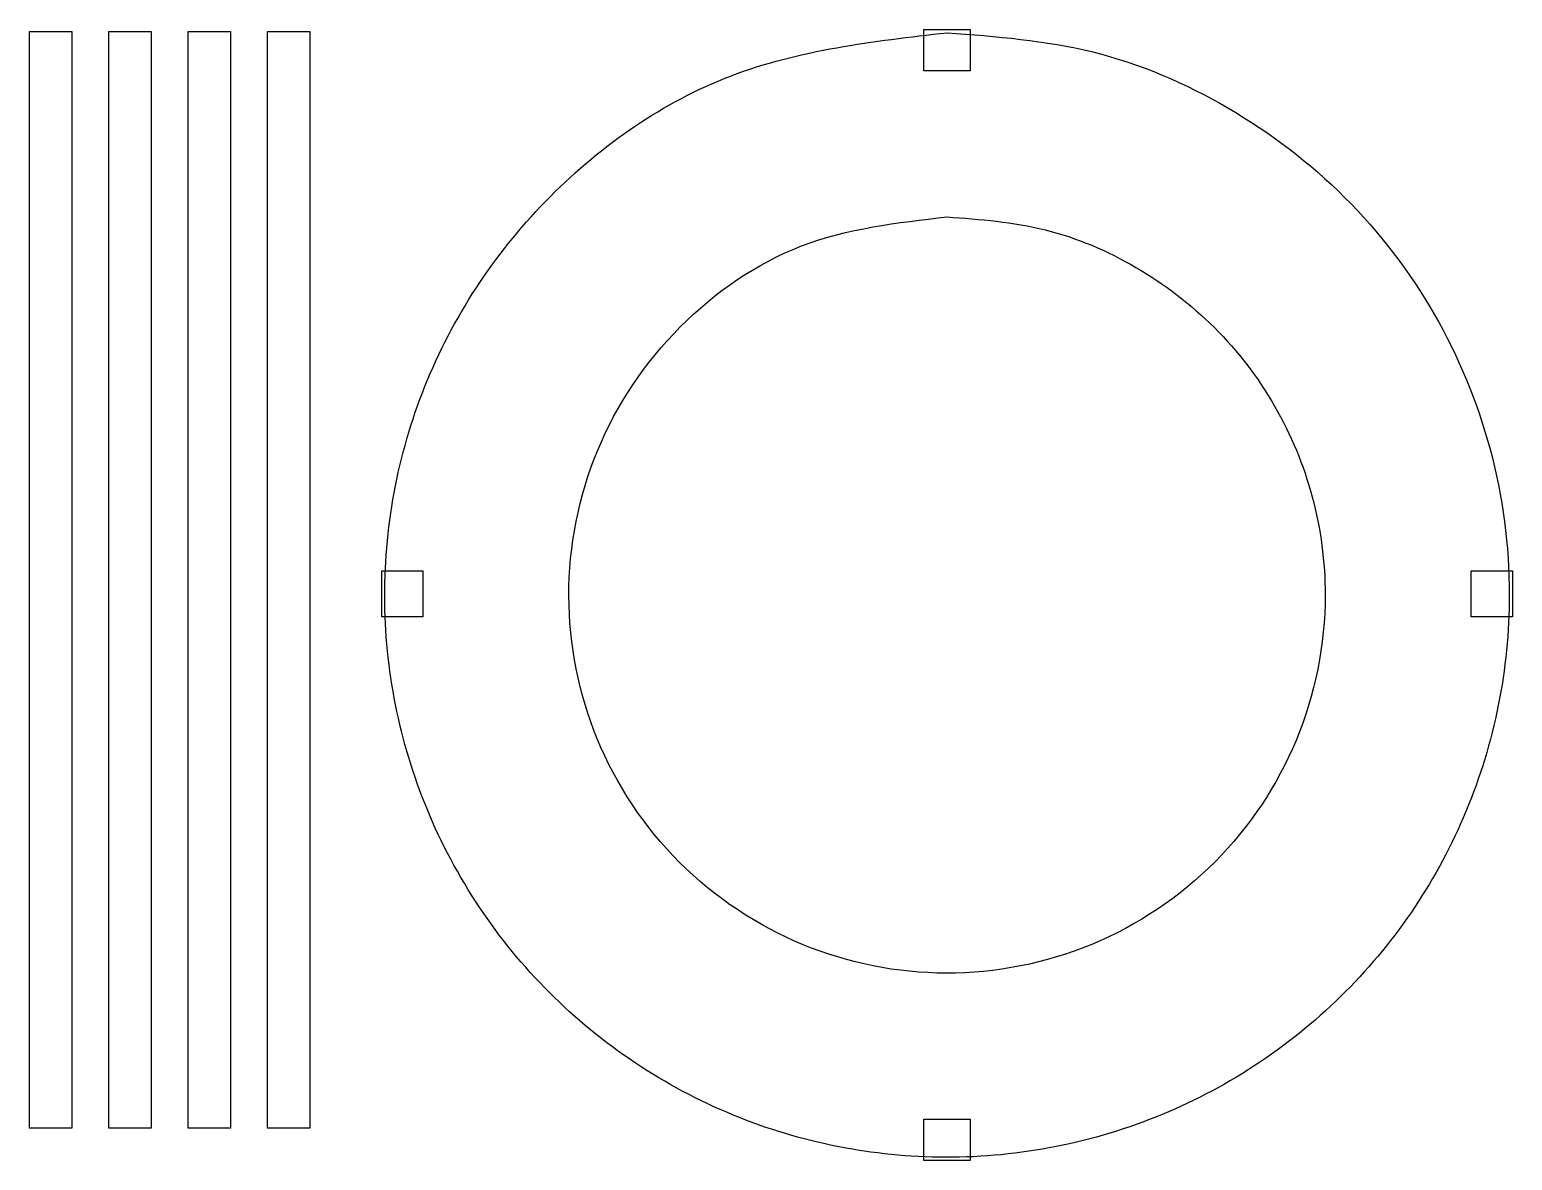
# Model space of a CAD drawing. Extents: x 6 to 111, y 214 to 294.
import ezdxf

# ---------------------------------------------------------------- set-up
doc = ezdxf.new("R2010")
doc.units = 0
doc.layers.add('Layer_1', color=7, linetype='CONTINUOUS')

msp = doc.modelspace()

# ---------------------------------------------------------------- linework, layer by layer
at = {"layer": 'Layer_1', "color": 7}
for p, q in [((69.272603, 294.361571), (72.558703, 294.361571)), ((69.272603, 291.433112), (69.272603, 294.361571)), ((72.558703, 294.361571), (72.558703, 291.433112)), ((5.654087, 294.220957), (8.654087, 294.220957)), ((5.654087, 216.220957), (5.654087, 294.220957)), ((8.654087, 294.220957), (8.654087, 216.220957)), ((11.296788, 294.220957), (14.296788, 294.220957)), ((11.296788, 216.220957), (11.296788, 294.220957)), ((14.296788, 294.220957), (14.296788, 216.220957)), ((16.939489, 294.220957), (19.939489, 294.220957)), ((16.939489, 216.220957), (16.939489, 294.220957)), ((19.939489, 294.220957), (19.939489, 216.220957)), ((22.58219, 294.220957), (25.58219, 294.220957)), ((22.58219, 216.220957), (22.58219, 294.220957)), ((25.58219, 294.220957), (25.58219, 216.220957)), ((70.91565, 294.144271), (70.91565, 294.144271)), ((72.558703, 291.433112), (69.272603, 291.433112)), ((70.91565, 281.044271), (70.91565, 281.044271)), ((30.698347, 252.585227), (30.698347, 255.871327)), ((30.698347, 255.871327), (33.626806, 255.871327)), ((33.626806, 255.871327), (33.626806, 252.585227)), ((108.204493, 252.585227), (108.204493, 255.871327)), ((108.204493, 255.871327), (111.132952, 255.871327)), ((111.132952, 255.871327), (111.132952, 252.585227)), ((33.626806, 252.585227), (30.698347, 252.585227)), ((111.132952, 252.585227), (108.204493, 252.585227)), ((69.272603, 216.855429), (72.558703, 216.855429)), ((69.272603, 213.92697), (69.272603, 216.855429)), ((72.558703, 216.855429), (72.558703, 213.92697)), ((8.654087, 216.220957), (5.654087, 216.220957)), ((14.296788, 216.220957), (11.296788, 216.220957)), ((19.939489, 216.220957), (16.939489, 216.220957)), ((25.58219, 216.220957), (22.58219, 216.220957)), ((72.558703, 213.92697), (69.272603, 213.92697))]:
    msp.add_line(p, q, dxfattribs=at)
for points, knots in [([(70.91565, 294.144271), (65.648292, 293.536466), (55.207374, 292.331678), (41.901985, 283.089583), (32.986689, 269.875237), (29.879391, 254.134209), (33.001277, 238.446197), (41.886078, 225.114318), (55.216142, 216.229973), (70.910879, 213.108082), (86.626456, 216.214947), (99.93559, 225.131975), (108.827975, 238.430945), (111.613414, 252.40631), (109.994196, 264.61462), (105.954238, 274.37115), (99.526603, 282.764023), (91.144284, 289.149564), (81.387675, 293.346517), (74.415981, 293.877618), (70.91565, 294.144271)], [0, 0, 0, 0, 15.700697, 31.121807, 46.822504, 62.523201, 77.944311, 93.645008, 109.345705, 124.766815, 140.467512, 156.168209, 171.589319, 187.290016, 197.761011, 208.145355, 218.61635, 229.087345, 239.471689, 249.942685, 249.942685, 249.942685, 249.942685]), ([(70.91565, 281.044271), (67.373352, 280.635522), (60.351834, 279.825302), (51.403961, 273.609993), (45.408424, 264.723345), (43.318766, 254.137504), (45.418234, 243.587316), (51.393263, 234.621628), (60.357731, 228.646906), (70.912441, 226.547434), (81.481167, 228.636801), (90.43156, 234.633502), (96.411689, 243.577059), (98.284896, 252.975492), (97.195972, 261.185581), (94.4791, 267.746847), (90.156516, 273.391054), (84.519407, 277.68533), (77.958087, 280.507782), (73.269622, 280.864947), (70.91565, 281.044271)], [0, 0, 0, 0, 10.558719, 20.929415, 31.488134, 42.046853, 52.417549, 62.976268, 73.534986, 83.905683, 94.464402, 105.02312, 115.393817, 125.952536, 132.99428, 139.977751, 147.019495, 154.06124, 161.044711, 168.086455, 168.086455, 168.086455, 168.086455])]:
    msp.add_open_spline(points, degree=3, knots=knots, dxfattribs=at)

doc.saveas('drawing.dxf')
